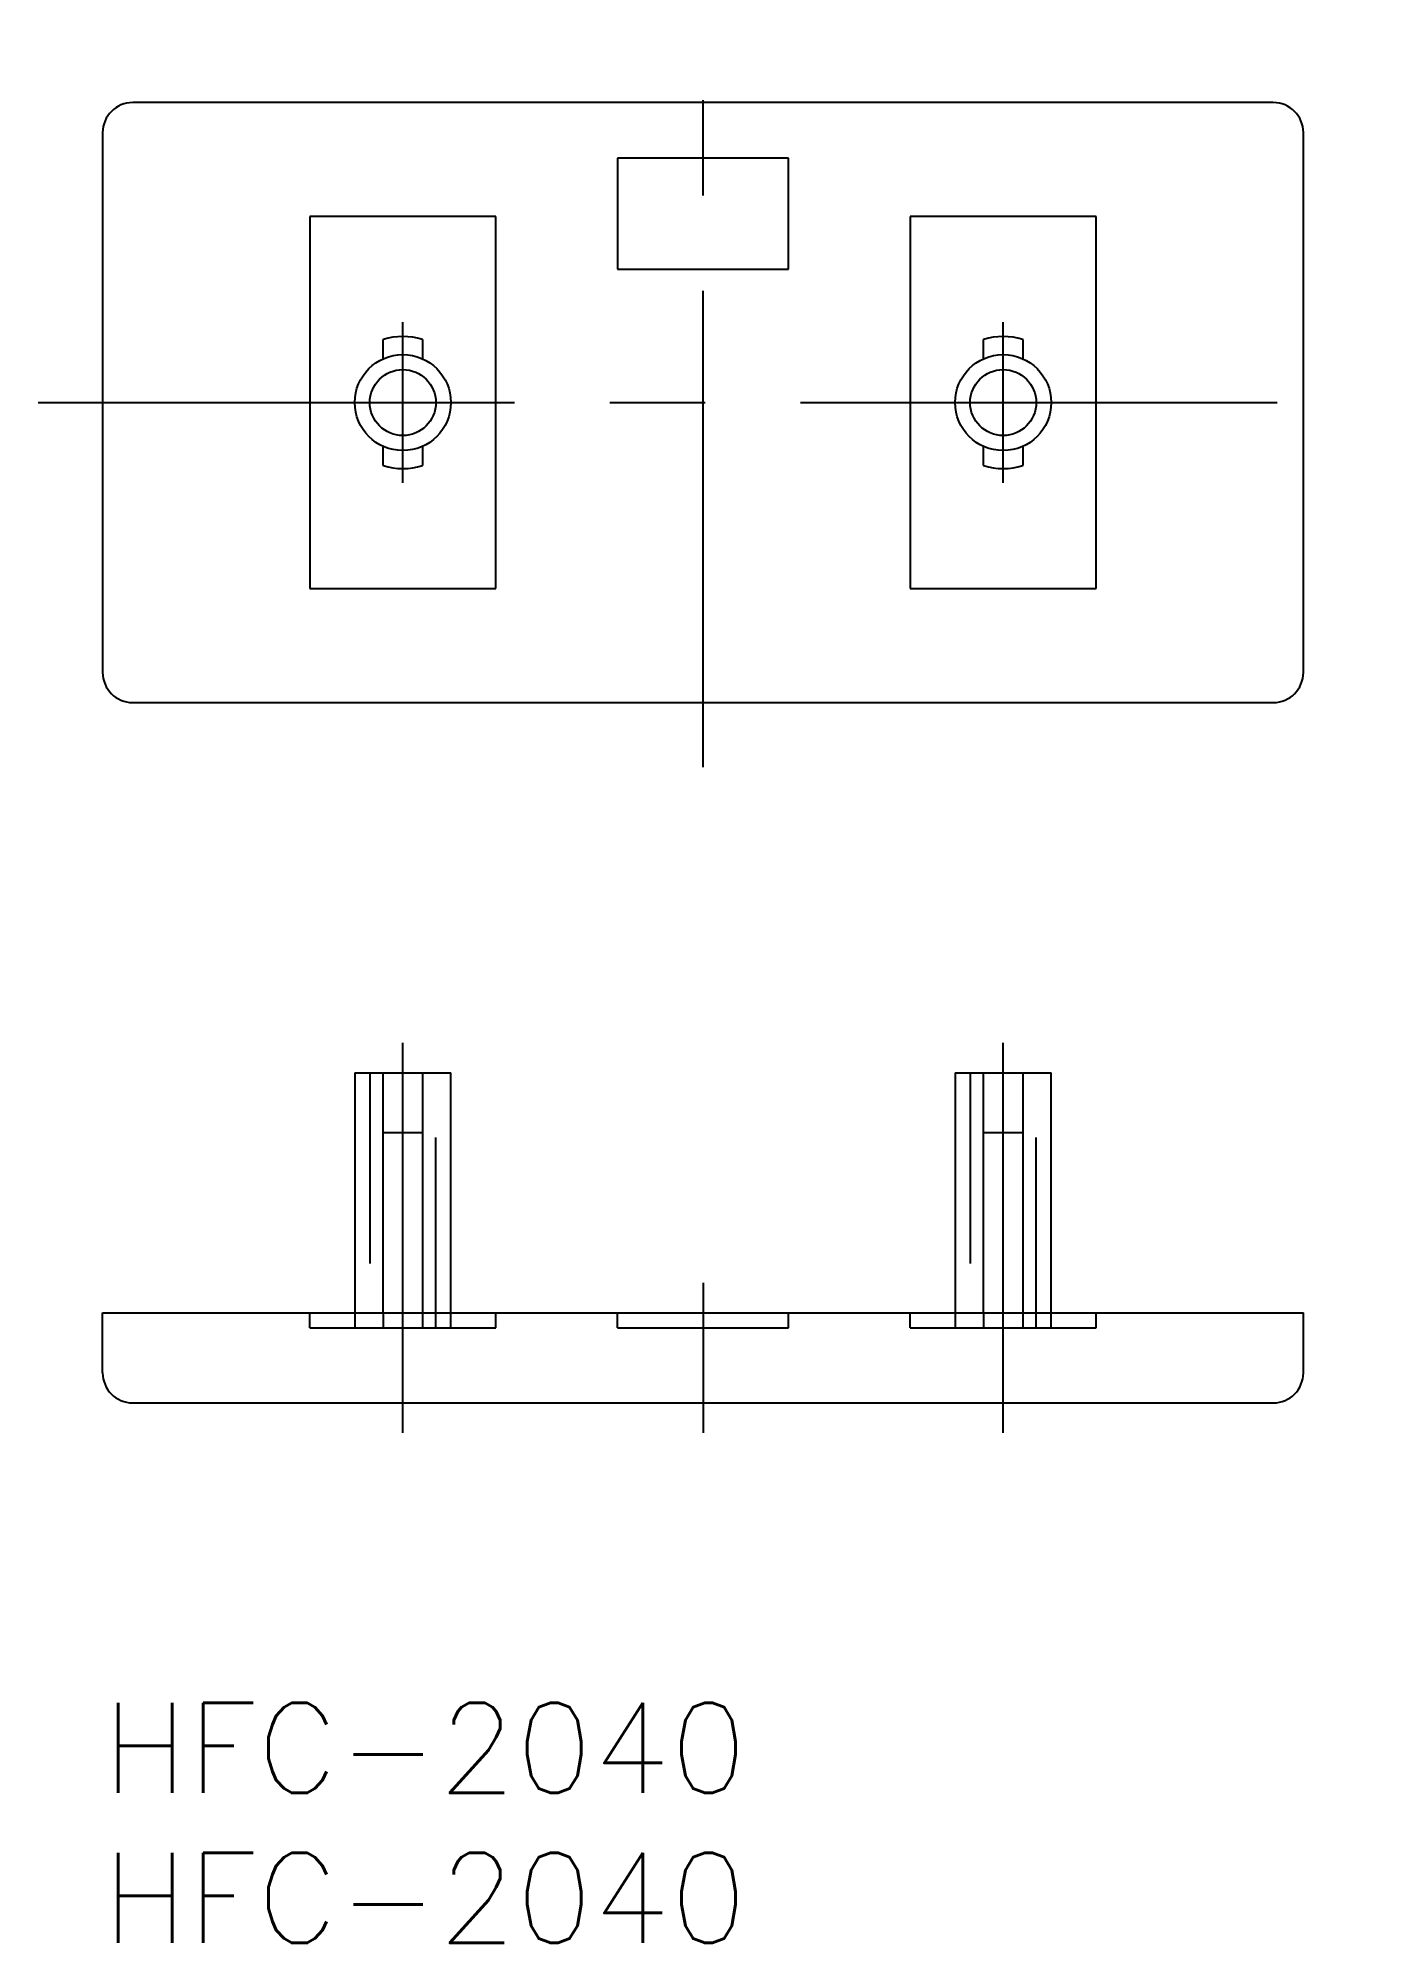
# Model space of a CAD drawing. Extents: x -2.2 to 42.1, y -8 to 55.5.
import ezdxf

# ---------------------------------------------------------------- set-up
doc = ezdxf.new("R2010")
doc.units = 0
doc.header["$LTSCALE"] = 0.5
doc.linetypes.add('CENTER', pattern=[50.8, 31.75, -6.35, 6.35, -6.35])
doc.linetypes.add('DASHED', pattern=[19.05, 12.7, -6.35])
for name, color, linetype in [('MSM_CENTER', 1, 'CENTER'), ('MSM_CONTINUOUS', 7, 'CONTINUOUS'), ('MSM_DASHED', 4, 'DASHED'), ('MSM_PART_NUMBER', 7, 'CONTINUOUS')]:
    doc.layers.add(name, color=color, linetype=linetype)
doc.styles.get("Standard").update_dxf_attribs({"font": 'txt.shx', "height": 3, "bigfont": 'bigfont.shx'})

# ---------------------------------------------------------------- blocks, each defined once
blk = doc.blocks.new('*U2')
at = {"layer": 'MSM_PART_NUMBER'}
blk.add_text('HFC-2040', height=3, dxfattribs=at).set_placement((0, -3))
blk = doc.blocks.new('*U3')
at = {"layer": 'MSM_PART_NUMBER'}
blk.add_text('HFC-2040', height=3, dxfattribs=at).set_placement((0, -8))

msp = doc.modelspace()

# ---------------------------------------------------------------- linework, layer by layer
at = {"layer": 'MSM_CENTER'}
for p, q in [((20, 31.198), (20, 55.498)), ((10, 40.668), (10, 46.028)), ((30, 40.668), (30, 46.028)), ((-2.15, 43.348), (42.15, 43.348)), ((10, 9), (10, 22)), ((30, 9), (30, 22)), ((20, 14), (20, 9))]:
    msp.add_line(p, q, dxfattribs=at)
at = {"layer": 'MSM_CONTINUOUS'}
for p, q in [((39, 53.348), (1, 53.348)), ((0, 52.348), (0, 34.348)), ((40, 34.348), (40, 52.348)), ((17.15, 51.498), (17.15, 47.798)), ((22.85, 51.498), (17.15, 51.498)), ((22.85, 47.798), (22.85, 51.498)), ((13.1, 49.548), (6.9, 49.548)), ((6.9, 49.548), (6.9, 37.148)), ((13.1, 37.148), (13.1, 49.548)), ((33.1, 49.548), (26.9, 49.548)), ((26.9, 49.548), (26.9, 37.148)), ((33.1, 37.148), (33.1, 49.548)), ((17.15, 47.798), (22.85, 47.798)), ((9.35, 44.81), (9.35, 45.449)), ((10.65, 45.449), (10.65, 44.81)), ((29.35, 44.81), (29.35, 45.449)), ((30.65, 45.449), (30.65, 44.81)), ((9.35, 41.246), (9.35, 41.886)), ((10.65, 41.886), (10.65, 41.246)), ((29.35, 41.246), (29.35, 41.886)), ((30.65, 41.886), (30.65, 41.246)), ((6.9, 37.148), (13.1, 37.148)), ((26.9, 37.148), (33.1, 37.148)), ((1, 33.348), (39, 33.348)), ((8.4, 21), (8.4, 13)), ((8.4, 21), (11.6, 21)), ((9.35, 13), (9.35, 21)), ((10.65, 21), (10.65, 13)), ((11.6, 13), (11.6, 21)), ((28.4, 21), (28.4, 13)), ((28.4, 21), (31.6, 21)), ((29.35, 13), (29.35, 21)), ((30.65, 21), (30.65, 13)), ((31.6, 13), (31.6, 21)), ((10.65, 19), (9.35, 19)), ((30.65, 19), (29.35, 19)), ((0, 13), (40, 13)), ((0, 11), (0, 13)), ((40, 11), (40, 13)), ((1, 10), (39, 10))]:
    msp.add_line(p, q, dxfattribs=at)
for centre, radius in [((10, 43.348), 1.6), ((30, 43.348), 1.6), ((10, 43.348), 1.1), ((30, 43.348), 1.1)]:
    msp.add_circle(centre, radius, dxfattribs=at)
for centre, radius, start, end in [((1, 52.348), 1, 90, 180), ((39, 52.348), 1, 0, 90), ((10, 43.348), 2.2, 72.8152, 107.1848), ((30, 43.348), 2.2, 72.8152, 107.1848), ((10, 43.348), 2.2, 252.8152, 287.1848), ((30, 43.348), 2.2, 252.8152, 287.1848), ((1, 34.348), 1, 180, 270), ((39, 34.348), 1, 270, 0), ((1, 11), 1, 180, 270), ((39, 11), 1, 270, 0)]:
    msp.add_arc(centre, radius, start, end, dxfattribs=at)
at = {"layer": 'MSM_DASHED'}
for p, q in [((8.9, 21), (8.9, 12.5)), ((11.1, 12.5), (11.1, 21)), ((28.9, 21), (28.9, 12.5)), ((31.1, 12.5), (31.1, 21)), ((6.9, 12.5), (6.9, 13)), ((8.4, 13), (8.4, 12.5)), ((9.35, 13), (9.35, 12.5)), ((10.65, 13), (10.65, 12.5)), ((11.6, 12.5), (11.6, 13)), ((13.1, 12.5), (13.1, 13)), ((17.15, 12.5), (17.15, 13)), ((22.85, 12.5), (22.85, 13)), ((26.9, 12.5), (26.9, 13)), ((28.4, 13), (28.4, 12.5)), ((29.35, 13), (29.35, 12.5)), ((30.65, 13), (30.65, 12.5)), ((31.6, 12.5), (31.6, 13)), ((33.1, 12.5), (33.1, 13)), ((6.9, 12.5), (13.1, 12.5)), ((17.15, 12.5), (22.85, 12.5)), ((26.9, 12.5), (33.1, 12.5))]:
    msp.add_line(p, q, dxfattribs=at)

# ---------------------------------------------------------------- block references
at = {"layer": 'MSM_CONTINUOUS'}
for name in ['*U2', '*U3']:
    msp.add_blockref(name, (0, 0), dxfattribs=at)

doc.saveas('drawing.dxf')
